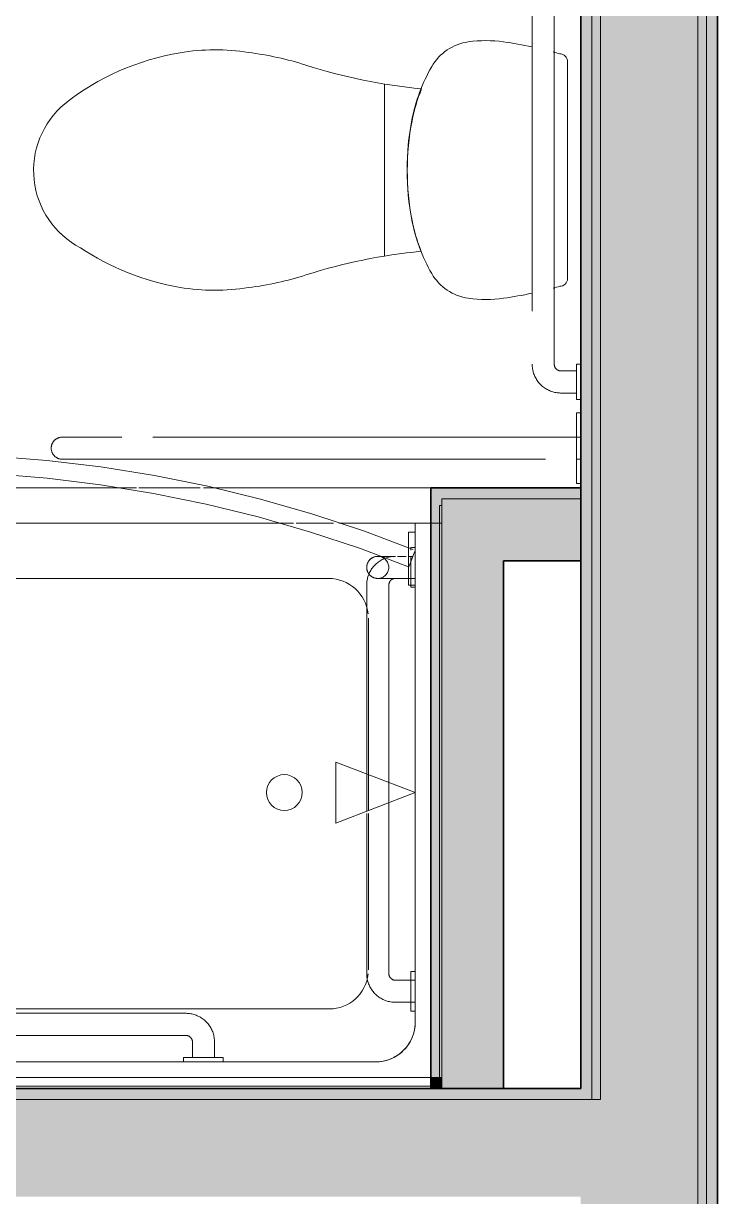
# Model space of a CAD drawing. Header units: inches. Extents: x 6 to 8416, y -388 to 6104.
# Drawn here: x 5416.1 to 5455.4, y 919.6 to 986 of the extents above; entities that cross this region are included whole.
import ezdxf

# ---------------------------------------------------------------- set-up
doc = ezdxf.new("R2010")
doc.units = ezdxf.units.IN
doc.header["$MEASUREMENT"] = 0
doc.linetypes.add('Dash 1_16_', pattern=[48, 24, -24])
doc.linetypes.add('Hidden 1_16_', pattern=[36, 24, -12])
for name, color, linetype, lineweight in [('A-GENM', 13, 'Continuous', 18), ('A-ROOM', 32, 'Continuous', 13), ('A-WALL', 113, 'Continuous', 25), ('A-WALL-PATT', 111, 'Continuous', 35), ('I-WALL', 2, 'Continuous', 25), ('P-SANR-FIXT', 6, 'Continuous', 18), ('Q-SPCQ', 91, 'Continuous', 18)]:
    doc.layers.add(name, color=color, linetype=linetype, lineweight=lineweight)

# ---------------------------------------------------------------- blocks, each defined once
blk = doc.blocks.new('GM BA Shower-Unit-Tub-Prefab-ICC ADA-AM - ICC Type B_ Option A Forward_ 60_W x 32_D-2223642-LEVEL 3 - PLAN Copy 1 Copy 1')
at = {"layer": 'A-GENM'}
blk.add_line((0, -32), (0.625, -32), dxfattribs=at)
blk = doc.blocks.new('PL BA Toilet-Unit-Two Piece-ICC ADA-AM - ICC Type B_ Side Approach_ Swing Up Bar-V221-LEVEL 3 - PLAN Copy 1 Copy 1')
at = {"layer": 'A-GENM', "linetype": 'Hidden 1_16_', "lineweight": 9}
for p, q in [((0, 49.672), (0, 26.078)), ((0, 26.078), (0, 25.178)), ((0, 25.036), (0, 21.566)), ((0, 21.375), (0, 20.776)), ((0, 20.776), (0, 8.501)), ((0, 8.501), (0, 0))]:
    blk.add_line(p, q, dxfattribs=at)
blk = doc.blocks.new('z Nested-Shower Surround-Tub-Prefab - Variable-V225-LEVEL 3 - PLAN Copy 1 Copy 1')
at = {"layer": 'A-GENM'}
for p, q in [((60, 0), (0, 0)), ((0, 0), (0, -0.625)), ((0, -0.625), (0, 0)), ((0, -0.625), (0, -32)), ((0, -29.875), (0, -0.625)), ((0.001, 0), (0.626, 0)), ((0.626, 0), (51.497, 0)), ((56.25, -1.5), (3.75, -1.5)), ((3.75, -1.5), (56.25, -1.5)), ((56.25, -1.5), (3.75, -1.5)), ((1.5, -3.75), (1.5, -5.058)), ((1.5, -29.25), (1.5, -3.75)), ((1.5, -3.75), (1.5, -5.058)), ((53.877, -4.5), (6.371, -4.5)), ((1.5, -5.942), (1.5, -29.058)), ((1.5, -5.942), (1.5, -29.058)), ((4.159, -15.56), (4.159, -6.712)), ((4.159, -17.771), (4.159, -15.729)), ((4.159, -26.623), (4.159, -17.771)), ((53.839, -28.873), (6.409, -28.873)), ((0, -32), (0, -29.875)), ((1.5, -30.75), (1.5, -29.25)), ((1.5, -30), (1.5, -30.75)), ((1.5, -30), (1.5, -30.75)), ((1.5, -30.75), (1.5, -32)), ((1.5, -32), (1.5, -30.75)), ((1.5, -30.75), (1.5, -32)), ((0, -32), (1.5, -32)), ((0.626, -32), (0.125, -32)), ((1.5, -32), (0.626, -32)), ((1.5, -32), (5.826, -32)), ((6.125, -32), (8.252, -32)), ((8.398, -32), (9.275, -32)), ((9.275, -32), (24.125, -32))]:
    blk.add_line(p, q, dxfattribs=at)
at = {"layer": 'A-GENM', "lineweight": 9}
for p, q in [((60, 0), (0, 0)), ((0, 0), (0, -0.625)), ((0, -0.625), (0, 0)), ((0, -0.625), (0, -33)), ((0, -29.875), (0, -0.625)), ((0.001, 0), (0.626, 0)), ((0.125, -0.625), (0.125, -0.125)), ((0.125, -0.125), (59.875, -0.125)), ((0.125, -0.313), (0.125, -0.625)), ((0.125, -33), (0.125, -0.625)), ((0.125, -0.625), (0.125, -29.875)), ((0.626, -0.125), (0.312, -0.125)), ((0.626, 0), (51.497, 0)), ((59.375, -0.125), (0.626, -0.125)), ((0, -32), (0, -29.875)), ((0.125, -29.875), (0.125, -32)), ((0, -33), (0, -32)), ((0.125, -32), (0.125, -33)), ((0, -33), (0.125, -33)), ((0.125, -33), (0, -33))]:
    blk.add_line(p, q, dxfattribs=at)
at = {"layer": 'A-GENM'}
blk.add_circle((8.92, -16.75), 1.016, dxfattribs=at)
for centre, radius, start, end in [((3.75, -3.75), 2.25, 90, 180), ((3.75, -3.75), 2.25, 120, 135), ((3.75, -3.75), 2.25, 120, 135), ((3.75, -3.75), 2.25, 114.97132, 120), ((3.75, -3.75), 2.25, 114.97132, 120), ((3.75, -3.75), 2.25, 110.02868, 114.97132), ((3.75, -3.75), 2.25, 110.02868, 114.97132), ((3.75, -3.75), 2.25, 105, 110.02868), ((3.75, -3.75), 2.25, 105, 110.02868), ((3.75, -3.75), 2.25, 90, 105), ((3.75, -3.75), 2.25, 90, 105), ((3.75, -3.75), 2.25, 150, 155.02868), ((3.75, -3.75), 2.25, 150, 155.02868), ((3.75, -3.75), 2.25, 135, 150), ((3.75, -3.75), 2.25, 135, 150), ((3.75, -3.75), 2.25, 165, 180), ((3.75, -3.75), 2.25, 165, 180), ((3.75, -3.75), 2.25, 159.97132, 165), ((3.75, -3.75), 2.25, 159.97132, 165), ((3.75, -3.75), 2.25, 155.02868, 159.97132), ((3.75, -3.75), 2.25, 155.02868, 159.97132), ((6.371, -6.712), 2.212, 90, 173.90233), ((6.409, -26.623), 2.25, 186.2418, 270)]:
    blk.add_arc(centre, radius, start, end, dxfattribs=at)
blk = doc.blocks.new('z Nested-Shower Grab Bars - Variable-V226-LEVEL 3 - PLAN Copy 1 Copy 1')
at = {"layer": 'A-GENM', "linetype": 'Dash 1_16_', "lineweight": 9}
for p, q in [((10.875, 0), (10.875, -0.25)), ((10.913, 0), (10.875, 0)), ((10.913, 0), (10.875, 0)), ((10.875, 0), (10.875, -0.25)), ((10.913, 0), (10.875, 0)), ((10.913, 0), (10.875, 0)), ((10.875, -0.25), (11.687, -0.25)), ((10.875, -0.25), (11.687, -0.25)), ((10.875, -0.25), (11.687, -0.25)), ((10.875, -0.25), (13.125, -0.25)), ((11.026, 0), (10.913, 0)), ((11.026, 0), (10.913, 0)), ((11.026, 0), (10.913, 0)), ((11.026, 0), (10.913, 0)), ((11.205, 0), (11.026, 0)), ((11.205, 0), (11.026, 0)), ((11.205, 0), (11.026, 0)), ((11.205, 0), (11.026, 0)), ((11.438, 0), (11.205, 0)), ((11.438, 0), (11.205, 0)), ((11.438, 0), (11.205, 0)), ((11.438, 0), (11.205, 0)), ((11.375, -0.25), (11.375, -1.125)), ((11.688, -0.25), (11.375, -0.25)), ((11.688, -0.25), (11.375, -0.25)), ((11.375, -0.25), (11.375, -1.125)), ((12.625, -0.25), (11.375, -0.25)), ((11.688, -0.25), (11.375, -0.25)), ((11.709, 0), (11.438, 0)), ((11.709, 0), (11.438, 0)), ((11.709, 0), (11.438, 0)), ((11.709, 0), (11.438, 0)), ((11.838, -0.25), (11.688, -0.25)), ((11.838, -0.25), (11.688, -0.25)), ((11.838, -0.25), (11.688, -0.25)), ((12, 0), (11.709, 0)), ((12, 0), (11.709, 0)), ((12, 0), (11.709, 0)), ((12, 0), (11.709, 0)), ((12, -0.25), (11.838, -0.25)), ((12.313, -0.25), (11.838, -0.25)), ((12, -0.25), (11.838, -0.25)), ((12.291, 0), (12, 0)), ((12.291, 0), (12, 0)), ((12.291, 0), (12, 0)), ((12.291, 0), (12, 0)), ((12.162, -0.25), (12, -0.25)), ((12.162, -0.25), (12, -0.25)), ((12.313, -0.25), (12.162, -0.25)), ((12.313, -0.25), (12.162, -0.25)), ((12.563, 0), (12.291, 0)), ((12.563, 0), (12.291, 0)), ((12.563, 0), (12.291, 0)), ((12.563, 0), (12.291, 0)), ((12.313, -0.25), (13.125, -0.25)), ((12.313, -0.25), (13.125, -0.25)), ((12.625, -0.25), (12.313, -0.25)), ((12.625, -0.25), (12.313, -0.25)), ((12.313, -0.25), (13.125, -0.25)), ((12.625, -0.25), (12.313, -0.25)), ((12.795, 0), (12.563, 0)), ((12.795, 0), (12.563, 0)), ((12.795, 0), (12.563, 0)), ((12.795, 0), (12.563, 0)), ((12.625, -1.125), (12.625, -0.25)), ((12.625, -1.125), (12.625, -0.25)), ((12.974, 0), (12.795, 0)), ((12.974, 0), (12.795, 0)), ((12.974, 0), (12.795, 0)), ((12.974, 0), (12.795, 0)), ((13.087, 0), (12.974, 0)), ((13.087, 0), (12.974, 0)), ((13.087, 0), (12.974, 0)), ((13.087, 0), (12.974, 0)), ((13.125, 0), (13.087, 0)), ((13.125, 0), (13.087, 0)), ((13.125, 0), (13.087, 0)), ((13.125, 0), (13.087, 0)), ((13.125, -0.25), (13.125, 0)), ((13.125, -0.25), (13.125, 0)), ((35, -1.5), (13, -1.5)), ((35, -1.5), (13, -1.5)), ((0.25, -2.875), (0, -2.875)), ((0, -2.875), (0, -2.913)), ((0, -2.875), (0, -2.913)), ((0, -2.913), (0, -3.026)), ((0, -2.913), (0, -3.026)), ((0, -3.026), (0, -3.205)), ((0, -3.026), (0, -3.205)), ((0, -3.205), (0, -3.438)), ((0, -3.205), (0, -3.438)), ((0.25, -3.438), (0.25, -2.875)), ((0.25, -5.125), (0.25, -2.875)), ((13, -2.75), (35, -2.75)), ((13, -2.75), (35, -2.75)), ((1.125, -3.375), (0, -3.375)), ((0, -3.375), (0, -3.396)), ((0, -3.375), (0, -3.396)), ((0, -3.396), (0, -3.459)), ((0, -3.396), (0, -3.459)), ((0, -3.438), (0, -3.709)), ((0, -3.459), (0, -3.558)), ((0, -3.459), (0, -3.558)), ((0, -3.558), (0, -3.688)), ((0, -3.558), (0, -4.162)), ((0, -3.688), (0, -3.838)), ((0, -3.709), (0, -4)), ((0, -3.838), (0, -4)), ((0, -4), (0, -4.291)), ((0, -4), (0, -4.162)), ((0, -4.162), (0, -4.313)), ((0, -4.162), (0, -4.313)), ((0, -4.22), (0, -4.291)), ((0, -4.291), (0, -4.563)), ((0, -4.313), (0, -4.442)), ((0, -4.313), (0, -4.442)), ((0, -4.442), (0, -4.541)), ((0, -4.442), (0, -4.541)), ((0, -4.541), (0, -4.604)), ((0, -4.541), (0, -4.604)), ((0, -4.563), (0, -4.795)), ((0, -4.563), (0, -4.795)), ((0, -4.604), (0, -4.625)), ((0, -4.604), (0, -4.625)), ((0, -4.625), (1.125, -4.625)), ((0.25, -4.291), (0.25, -4.22)), ((0.25, -5.125), (0.25, -4.563)), ((0, -4.795), (0, -4.974)), ((0, -4.795), (0, -4.974)), ((0, -4.974), (0, -5.087)), ((0, -4.974), (0, -5.087)), ((0, -5.087), (0, -5.125)), ((0, -5.087), (0, -5.125)), ((0, -5.125), (0.25, -5.125)), ((1.5, -5), (1.5, -14.674)), ((2.75, -14.06), (2.75, -5)), ((2.75, -16.306), (2.75, -14.194)), ((1.5, -14.674), (1.5, -15.826)), ((1.5, -15.826), (1.5, -27)), ((2.75, -27), (2.75, -16.306)), ((0.25, -26.875), (0, -26.875)), ((0, -26.875), (0, -26.913)), ((0, -26.875), (0, -26.913)), ((0.25, -26.875), (0, -26.875)), ((0, -26.875), (0, -26.913)), ((0, -26.875), (0, -26.913)), ((0, -26.913), (0, -27.026)), ((0, -26.913), (0, -27.026)), ((0, -26.913), (0, -27.026)), ((0, -26.913), (0, -27.026)), ((0, -27.026), (0, -27.205)), ((0, -27.026), (0, -27.205)), ((0, -27.026), (0, -27.205)), ((0, -27.026), (0, -27.205)), ((0, -27.205), (0, -27.438)), ((0, -27.205), (0, -27.438)), ((0, -27.205), (0, -27.438)), ((0, -27.205), (0, -27.438)), ((0.25, -27.438), (0.25, -26.875)), ((0.25, -27.687), (0.25, -26.875)), ((0.25, -27.687), (0.25, -26.875)), ((0.25, -27.709), (0.25, -26.875)), ((1.125, -27.375), (0, -27.375)), ((0, -27.375), (0, -27.396)), ((0, -27.375), (0, -27.396)), ((0, -27.396), (0, -27.459)), ((0, -27.396), (0, -27.459)), ((0, -27.438), (0, -27.709)), ((0, -27.438), (0, -27.709)), ((0, -27.438), (0, -27.709)), ((0, -27.459), (0, -27.558)), ((0, -27.459), (0, -27.558)), ((0, -27.558), (0, -27.688)), ((0, -27.558), (0, -27.688)), ((0, -27.688), (0, -27.838)), ((0, -27.688), (0, -27.838)), ((0, -27.749), (0, -28)), ((0, -27.749), (0, -28)), ((0, -27.749), (0, -28)), ((0, -27.838), (0, -28)), ((0, -27.838), (0, -28)), ((1.125, -27.375), (0.25, -27.375)), ((0.25, -27.375), (0.25, -27.688)), ((0.25, -27.375), (0.25, -27.688)), ((0.25, -27.688), (0.25, -27.838)), ((0.25, -27.688), (0.25, -27.838)), ((0.25, -27.991), (0.25, -27.749)), ((0.25, -27.838), (0.25, -28)), ((0.25, -27.838), (0.25, -28)), ((1.966, -27.375), (1.987, -27.375)), ((1.987, -27.375), (2.007, -27.375)), ((2.007, -27.375), (2.025, -27.375)), ((2.025, -27.375), (2.042, -27.375)), ((2.042, -27.375), (2.057, -27.375)), ((2.057, -27.375), (2.071, -27.375)), ((2.071, -27.375), (2.083, -27.375)), ((2.083, -27.375), (2.094, -27.375)), ((2.094, -27.375), (2.103, -27.375)), ((2.103, -27.375), (2.11, -27.375)), ((2.11, -27.375), (2.116, -27.375)), ((2.116, -27.375), (2.121, -27.375)), ((2.121, -27.375), (2.124, -27.375)), ((2.124, -27.375), (2.125, -27.375)), ((2.125, -27.375), (2.15, -27.375)), ((2.15, -27.375), (2.175, -27.377)), ((2.175, -27.377), (2.2, -27.379)), ((2.2, -27.379), (2.225, -27.383)), ((2.225, -27.383), (2.249, -27.387)), ((2.249, -27.387), (2.274, -27.393)), ((2.274, -27.393), (2.298, -27.399)), ((2.298, -27.399), (2.322, -27.407)), ((2.322, -27.407), (2.345, -27.415)), ((2.345, -27.415), (2.368, -27.424)), ((2.368, -27.424), (2.391, -27.435)), ((2.391, -27.435), (2.414, -27.446)), ((2.414, -27.446), (2.436, -27.458)), ((2.436, -27.458), (2.457, -27.47)), ((2.456, -27.932), (2.492, -27.878)), ((2.457, -27.47), (2.478, -27.484)), ((2.478, -27.484), (2.498, -27.499)), ((2.492, -27.878), (2.526, -27.823)), ((2.498, -27.499), (2.518, -27.514)), ((2.518, -27.514), (2.537, -27.53)), ((2.526, -27.823), (2.558, -27.766)), ((2.537, -27.53), (2.556, -27.547)), ((2.556, -27.547), (2.573, -27.565)), ((2.558, -27.766), (2.588, -27.708)), ((2.573, -27.565), (2.59, -27.583)), ((2.588, -27.708), (2.615, -27.649)), ((2.59, -27.583), (2.607, -27.602)), ((2.607, -27.602), (2.622, -27.621)), ((2.615, -27.649), (2.64, -27.589)), ((2.622, -27.621), (2.637, -27.642)), ((2.637, -27.642), (2.651, -27.662)), ((2.651, -27.662), (2.664, -27.684)), ((2.664, -27.684), (2.676, -27.705)), ((2.676, -27.705), (2.688, -27.728)), ((2.688, -27.728), (2.698, -27.75)), ((2.698, -27.75), (2.708, -27.774)), ((2.708, -27.774), (2.716, -27.797)), ((2.716, -27.797), (2.724, -27.821)), ((2.724, -27.821), (2.73, -27.845)), ((2.73, -27.845), (2.736, -27.869)), ((2.736, -27.869), (2.741, -27.894)), ((2.741, -27.894), (2.745, -27.918)), ((0, -28), (0, -28.162)), ((0, -28), (0, -28.162)), ((0, -28.113), (0, -28.503)), ((0, -28.113), (0, -28.503)), ((0, -28.113), (0, -28.503)), ((0, -28.162), (0, -28.313)), ((0, -28.162), (0, -28.313)), ((0, -28.313), (0, -28.442)), ((0, -28.313), (0, -28.541)), ((0, -28.442), (0, -28.541)), ((0, -28.541), (0, -28.604)), ((0, -28.541), (0, -28.604)), ((0, -28.563), (0, -28.795)), ((0, -28.563), (0, -28.795)), ((0, -28.563), (0, -28.795)), ((0, -28.563), (0, -28.795)), ((0.25, -28), (0.25, -28.162)), ((0.25, -28), (0.25, -28.313)), ((0.25, -28.291), (0.25, -28.113)), ((0.25, -28.162), (0.25, -28.313)), ((0.25, -28.313), (0.25, -28.442)), ((0.25, -28.313), (0.25, -28.442)), ((0.25, -28.442), (0.25, -28.625)), ((0.25, -28.442), (0.25, -28.625)), ((1.511, -28.578), (1.574, -28.562)), ((1.574, -28.562), (1.636, -28.543)), ((1.636, -28.543), (1.697, -28.521)), ((1.697, -28.521), (1.758, -28.497)), ((1.758, -28.497), (1.817, -28.47)), ((1.817, -28.47), (1.875, -28.441)), ((1.875, -28.441), (1.932, -28.41)), ((1.932, -28.41), (1.988, -28.377)), ((1.988, -28.377), (2.043, -28.341)), ((2.043, -28.341), (2.095, -28.303)), ((2.095, -28.303), (2.147, -28.264)), ((2.147, -28.264), (2.197, -28.222)), ((2.197, -28.222), (2.244, -28.178)), ((2.244, -28.178), (2.291, -28.132)), ((2.291, -28.132), (2.335, -28.085)), ((2.335, -28.085), (2.377, -28.035)), ((2.377, -28.035), (2.418, -27.984)), ((2.403, -28.56), (2.381, -28.57)), ((2.426, -28.548), (2.403, -28.56)), ((2.418, -27.984), (2.456, -27.932)), ((2.447, -28.536), (2.426, -28.548)), ((2.468, -28.522), (2.447, -28.536)), ((2.489, -28.508), (2.468, -28.522)), ((2.509, -28.493), (2.489, -28.508)), ((2.528, -28.477), (2.509, -28.493)), ((2.547, -28.461), (2.528, -28.477)), ((2.565, -28.444), (2.547, -28.461)), ((2.583, -28.426), (2.565, -28.444)), ((2.599, -28.407), (2.583, -28.426)), ((2.615, -28.388), (2.599, -28.407)), ((2.63, -28.368), (2.615, -28.388)), ((2.645, -28.347), (2.63, -28.368)), ((2.658, -28.326), (2.645, -28.347)), ((2.671, -28.305), (2.658, -28.326)), ((2.682, -28.283), (2.671, -28.305)), ((2.693, -28.26), (2.682, -28.283)), ((2.703, -28.237), (2.693, -28.26)), ((2.712, -28.214), (2.703, -28.237)), ((2.72, -28.19), (2.712, -28.214)), ((2.727, -28.166), (2.72, -28.19)), ((2.734, -28.142), (2.727, -28.166)), ((2.739, -28.118), (2.734, -28.142)), ((2.743, -28.093), (2.739, -28.118)), ((2.746, -28.068), (2.743, -28.093)), ((2.745, -27.918), (2.747, -27.943)), ((2.749, -28.043), (2.746, -28.068)), ((2.747, -27.943), (2.749, -27.968)), ((2.749, -27.968), (2.75, -27.993)), ((2.75, -28.018), (2.749, -28.043)), ((2.75, -27.993), (2.75, -28.018)), ((0, -28.604), (0, -28.625)), ((0, -28.604), (0, -28.625)), ((0, -28.974), (0, -29.125)), ((0, -28.974), (0, -29.125)), ((0, -28.974), (0, -29.125)), ((0, -28.974), (0, -29.125)), ((0, -29.125), (0.245, -29.125)), ((0, -29.125), (0.245, -29.125)), ((0.154, -28.625), (0.375, -28.625)), ((0.25, -29.087), (0.25, -28.974)), ((0.25, -29.087), (0.25, -28.974)), ((0.25, -29.087), (0.25, -28.974)), ((0.25, -29.087), (0.25, -28.974)), ((0.25, -29.125), (0.25, -29.087)), ((0.25, -29.125), (0.25, -29.087)), ((0.25, -29.125), (0.25, -29.087)), ((0.25, -29.125), (0.25, -29.087)), ((0.515, -28.625), (1.004, -28.625)), ((0.515, -28.625), (1.004, -28.625)), ((1.125, -28.625), (1.19, -28.624)), ((1.136, -28.625), (1.125, -28.625)), ((1.176, -28.625), (1.136, -28.625)), ((1.216, -28.625), (1.176, -28.625)), ((1.19, -28.624), (1.255, -28.62)), ((1.255, -28.625), (1.216, -28.625)), ((1.255, -28.62), (1.32, -28.613)), ((1.295, -28.625), (1.255, -28.625)), ((1.334, -28.625), (1.295, -28.625)), ((1.32, -28.613), (1.384, -28.604)), ((1.373, -28.625), (1.334, -28.625)), ((1.412, -28.625), (1.373, -28.625)), ((1.45, -28.625), (1.412, -28.625)), ((1.487, -28.625), (1.45, -28.625)), ((1.524, -28.625), (1.487, -28.625)), ((1.561, -28.625), (1.524, -28.625)), ((1.596, -28.625), (1.561, -28.625)), ((1.631, -28.625), (1.596, -28.625)), ((1.665, -28.625), (1.631, -28.625)), ((1.699, -28.625), (1.665, -28.625)), ((1.731, -28.625), (1.699, -28.625)), ((1.762, -28.625), (1.731, -28.625)), ((1.792, -28.625), (1.762, -28.625)), ((1.822, -28.625), (1.792, -28.625)), ((1.85, -28.625), (1.822, -28.625)), ((1.877, -28.625), (1.85, -28.625)), ((1.903, -28.625), (1.877, -28.625)), ((1.927, -28.625), (1.903, -28.625)), ((1.95, -28.625), (1.927, -28.625)), ((2.074, -28.625), (2.061, -28.625)), ((2.086, -28.625), (2.074, -28.625)), ((2.096, -28.625), (2.086, -28.625)), ((2.105, -28.625), (2.096, -28.625)), ((2.112, -28.625), (2.105, -28.625)), ((2.118, -28.625), (2.112, -28.625)), ((2.122, -28.625), (2.118, -28.625)), ((2.124, -28.625), (2.122, -28.625)), ((2.125, -28.625), (2.124, -28.625)), ((2.138, -28.625), (2.125, -28.625)), ((2.163, -28.624), (2.138, -28.625)), ((2.188, -28.622), (2.163, -28.624)), ((2.213, -28.619), (2.188, -28.622)), ((2.238, -28.615), (2.213, -28.619)), ((2.262, -28.61), (2.238, -28.615)), ((2.287, -28.604), (2.262, -28.61)), ((2.311, -28.597), (2.287, -28.604)), ((2.334, -28.589), (2.311, -28.597)), ((2.358, -28.58), (2.334, -28.589)), ((2.381, -28.57), (2.358, -28.58))]:
    blk.add_line(p, q, dxfattribs=at)
at = {"layer": 'A-GENM', "linetype": 'Dash 1_16_', "lineweight": 9, "flags": 128}
for points in [[(11.375, -1.125), (11.376, -1.19), (11.38, -1.255), (11.387, -1.32), (11.396, -1.384), (11.407, -1.448), (11.422, -1.511), (11.438, -1.574), (11.457, -1.636), (11.479, -1.697), (11.503, -1.758), (11.53, -1.817), (11.559, -1.875), (11.59, -1.932), (11.623, -1.988), (11.659, -2.043), (11.697, -2.095), (11.736, -2.147), (11.778, -2.197), (11.822, -2.244), (11.868, -2.291), (11.915, -2.335), (11.965, -2.377), (12.016, -2.418), (12.068, -2.456), (12.122, -2.492), (12.177, -2.526), (12.234, -2.558), (12.292, -2.588), (12.351, -2.615), (12.411, -2.64), (12.472, -2.662), (12.534, -2.682), (12.597, -2.699), (12.66, -2.714), (12.724, -2.726), (12.788, -2.736), (12.853, -2.743), (12.917, -2.748), (12.982, -2.75), (13, -2.75)], [(11.375, -1.125), (11.376, -1.19), (11.38, -1.255), (11.387, -1.32), (11.396, -1.384), (11.407, -1.448), (11.422, -1.511), (11.438, -1.574), (11.457, -1.636), (11.479, -1.697), (11.503, -1.758), (11.53, -1.817), (11.559, -1.875), (11.59, -1.932), (11.623, -1.988), (11.659, -2.043), (11.697, -2.095), (11.736, -2.147), (11.778, -2.197), (11.822, -2.244), (11.868, -2.291), (11.915, -2.335), (11.965, -2.377), (12.016, -2.418), (12.068, -2.456), (12.122, -2.492), (12.177, -2.526), (12.234, -2.558), (12.292, -2.588), (12.351, -2.615), (12.411, -2.64), (12.472, -2.662), (12.534, -2.682), (12.597, -2.699), (12.66, -2.714), (12.724, -2.726), (12.788, -2.736), (12.853, -2.743), (12.917, -2.748), (12.982, -2.75), (13, -2.75)], [(13, -1.5), (12.985, -1.5), (12.97, -1.499), (12.955, -1.497), (12.94, -1.495), (12.925, -1.493), (12.911, -1.489), (12.896, -1.485), (12.882, -1.481), (12.868, -1.476), (12.854, -1.47), (12.84, -1.464), (12.827, -1.458), (12.814, -1.45), (12.801, -1.443), (12.788, -1.435), (12.776, -1.426), (12.764, -1.417), (12.753, -1.407), (12.742, -1.397), (12.731, -1.386), (12.721, -1.375), (12.711, -1.364), (12.702, -1.352), (12.693, -1.34), (12.684, -1.328), (12.677, -1.315), (12.669, -1.302), (12.662, -1.288), (12.656, -1.275), (12.65, -1.261), (12.645, -1.247), (12.641, -1.233), (12.637, -1.218), (12.633, -1.203), (12.63, -1.189), (12.628, -1.174), (12.627, -1.159), (12.625, -1.144), (12.625, -1.129), (12.625, -1.125)], [(13, -1.5), (12.985, -1.5), (12.97, -1.499), (12.955, -1.497), (12.94, -1.495), (12.925, -1.493), (12.911, -1.489), (12.896, -1.485), (12.882, -1.481), (12.868, -1.476), (12.854, -1.47), (12.84, -1.464), (12.827, -1.458), (12.814, -1.45), (12.801, -1.443), (12.788, -1.435), (12.776, -1.426), (12.764, -1.417), (12.753, -1.407), (12.742, -1.397), (12.731, -1.386), (12.721, -1.375), (12.711, -1.364), (12.702, -1.352), (12.693, -1.34), (12.684, -1.328), (12.677, -1.315), (12.669, -1.302), (12.662, -1.288), (12.656, -1.275), (12.65, -1.261), (12.645, -1.247), (12.641, -1.233), (12.637, -1.218), (12.633, -1.203), (12.63, -1.189), (12.628, -1.174), (12.627, -1.159), (12.625, -1.144), (12.625, -1.129), (12.625, -1.125)], [(2.75, -5), (2.749, -4.935), (2.745, -4.87), (2.738, -4.805), (2.729, -4.741), (2.718, -4.677), (2.703, -4.614), (2.687, -4.551), (2.668, -4.489), (2.646, -4.428), (2.622, -4.367), (2.595, -4.308), (2.566, -4.25), (2.535, -4.193), (2.502, -4.137), (2.466, -4.082), (2.428, -4.03), (2.389, -3.978), (2.347, -3.928), (2.303, -3.881), (2.257, -3.834), (2.21, -3.79), (2.16, -3.748), (2.109, -3.707), (2.057, -3.669), (2.003, -3.633), (1.948, -3.599), (1.891, -3.567), (1.833, -3.537), (1.774, -3.51), (1.714, -3.485), (1.653, -3.463), (1.591, -3.443), (1.528, -3.426), (1.465, -3.411), (1.401, -3.399), (1.337, -3.389), (1.272, -3.382), (1.208, -3.377), (1.143, -3.375), (1.125, -3.375)], [(1.125, -4.625), (1.14, -4.625), (1.155, -4.626), (1.17, -4.628), (1.185, -4.63), (1.2, -4.632), (1.214, -4.636), (1.229, -4.64), (1.243, -4.644), (1.257, -4.649), (1.271, -4.655), (1.285, -4.661), (1.298, -4.667), (1.311, -4.675), (1.324, -4.682), (1.337, -4.69), (1.349, -4.699), (1.361, -4.708), (1.372, -4.718), (1.383, -4.728), (1.394, -4.739), (1.404, -4.75), (1.414, -4.761), (1.423, -4.773), (1.432, -4.785), (1.441, -4.797), (1.448, -4.81), (1.456, -4.823), (1.463, -4.837), (1.469, -4.85), (1.475, -4.864), (1.48, -4.878), (1.484, -4.892), (1.488, -4.907), (1.492, -4.922), (1.495, -4.936), (1.497, -4.951), (1.498, -4.966), (1.5, -4.981), (1.5, -4.996), (1.5, -5)], [(1.5, -27), (1.5, -27.015), (1.499, -27.03), (1.497, -27.045), (1.495, -27.06), (1.493, -27.075), (1.489, -27.089), (1.485, -27.104), (1.481, -27.118), (1.476, -27.132), (1.47, -27.146), (1.464, -27.16), (1.458, -27.173), (1.45, -27.186), (1.443, -27.199), (1.435, -27.212), (1.426, -27.224), (1.417, -27.236), (1.407, -27.247), (1.397, -27.258), (1.386, -27.269), (1.375, -27.279), (1.364, -27.289), (1.352, -27.298), (1.34, -27.307), (1.328, -27.316), (1.315, -27.323), (1.302, -27.331), (1.288, -27.338), (1.275, -27.344), (1.261, -27.35), (1.247, -27.355), (1.233, -27.359), (1.218, -27.363), (1.203, -27.367), (1.189, -27.37), (1.174, -27.372), (1.159, -27.373), (1.144, -27.375), (1.129, -27.375), (1.125, -27.375)], [(2.64, -27.589), (2.662, -27.528), (2.682, -27.466), (2.699, -27.403), (2.714, -27.34), (2.726, -27.276), (2.736, -27.212), (2.743, -27.147), (2.748, -27.083), (2.75, -27.018), (2.75, -27)], [(1.125, -27.375), (1.165, -27.375), (1.205, -27.375), (1.245, -27.375), (1.284, -27.375), (1.324, -27.375), (1.363, -27.375), (1.401, -27.375), (1.44, -27.375), (1.477, -27.375), (1.514, -27.375), (1.551, -27.375), (1.587, -27.375), (1.622, -27.375), (1.656, -27.375), (1.69, -27.375), (1.722, -27.375), (1.754, -27.375), (1.784, -27.375), (1.814, -27.375), (1.842, -27.375), (1.87, -27.375), (1.896, -27.375), (1.921, -27.375), (1.944, -27.375), (1.966, -27.375)], [(1.384, -28.604), (1.448, -28.593), (1.511, -28.578)], [(1.993, -28.625), (1.972, -28.625), (1.95, -28.625)], [(2.03, -28.625), (2.012, -28.625), (1.993, -28.625)], [(2.061, -28.625), (2.046, -28.625), (2.03, -28.625)]]:
    blk.add_lwpolyline(points, dxfattribs=at)
at = {"layer": 'A-GENM', "linetype": 'Dash 1_16_', "lineweight": 9}
for start, end in [(90, 270), (270, 90)]:
    blk.add_arc((2.125, -28), 0.625, start, end, dxfattribs=at)
blk = doc.blocks.new('z Nested-Shower Fixtures - Variable-2223649-LEVEL 3 - PLAN Copy 1 Copy 1')
at = {"layer": 'P-SANR-FIXT'}
for p, q in [((4.5, 1.727), (0, 0)), ((4.5, -1.727), (4.5, 1.727)), ((0, 0), (4.5, -1.727))]:
    blk.add_line(p, q, dxfattribs=at)
blk = doc.blocks.new('SE BA Shower Curtain Rod-AM - 1_ Dia__ 76_ AFF-V228-LEVEL 3 - PLAN Copy 1 Copy 1')
at = {"layer": 'Q-SPCQ'}
for p, q in [((0.375, 1.5), (0, 1.5)), ((0, 1.5), (0, -1.5)), ((0, 1.5), (0, 0.75)), ((0.375, 0.75), (0.375, 1.5)), ((0.375, -1.5), (0.375, 1.5)), ((0, 0.75), (0, 0.388)), ((0.375, 0.391), (0.375, 0.75)), ((0, 0.388), (0, 0)), ((0, 0), (0, -0.388)), ((0.235, 0.12), (0.14, -0.12)), ((0.235, 0.12), (0.187, 0)), ((0.28, 0.232), (0.235, 0.12)), ((0.28, 0.232), (0.235, 0.12)), ((0.348, 0.402), (0.28, 0.232)), ((0.318, 0.328), (0.28, 0.232)), ((0.348, 0.402), (0.318, 0.328)), ((0.373, 0.464), (0.348, 0.402)), ((0.366, 0.449), (0.348, 0.402)), ((0.373, 0.464), (0.366, 0.449)), ((0, -0.388), (0, -0.75)), ((0.009, -0.449), (0.002, -0.464)), ((0.009, -0.449), (0.002, -0.464)), ((0.027, -0.402), (0.009, -0.449)), ((0.027, -0.402), (0.009, -0.449)), ((0.057, -0.328), (0.027, -0.402)), ((0.057, -0.328), (0.027, -0.402)), ((0.095, -0.232), (0.057, -0.328)), ((0.095, -0.232), (0.057, -0.328)), ((0.14, -0.12), (0.095, -0.232)), ((0.14, -0.12), (0.095, -0.232)), ((0.128, -0.512), (0.375, -0.604)), ((0.187, 0), (0.14, -0.12)), ((0.375, -0.75), (0.375, -0.521)), ((0, -0.75), (0, -1.5)), ((0.375, -1.5), (0.375, -0.75)), ((0, -1.5), (0.375, -1.5))]:
    blk.add_line(p, q, dxfattribs=at)
at = {"layer": 'Q-SPCQ', "flags": 128}
for points in [[(56.625, 0.464), (53.782, -0.604), (50.896, -1.558), (47.974, -2.395), (45.022, -3.115), (42.042, -3.716), (39.041, -4.198), (36.024, -4.56), (32.994, -4.8), (29.957, -4.919), (26.917, -4.916), (23.881, -4.792), (20.851, -4.547), (17.834, -4.181), (14.834, -3.694), (11.856, -3.088), (8.904, -2.363), (5.984, -1.52), (3.099, -0.562), (0.375, 0.464)], [(0.375, -0.604), (2.885, -1.547), (5.809, -2.513), (8.769, -3.362), (11.761, -4.091), (14.779, -4.7), (17.82, -5.189), (20.877, -5.555), (23.947, -5.798), (27.024, -5.919), (30.103, -5.916), (33.18, -5.791), (36.25, -5.542), (39.306, -5.171), (42.346, -4.678), (45.364, -4.063), (48.354, -3.329), (51.313, -2.475), (54.235, -1.504), (56.625, -0.605)]]:
    blk.add_lwpolyline(points, dxfattribs=at)
blk = doc.blocks.new('z Nested-Toilet-2 Piece - z Nested-Toilet-2 Piece-2223281-LEVEL 3 - PLAN Copy 1 Copy 1')
at = {"layer": 'P-SANR-FIXT'}
for p, q in [((6.142, -0.75), (-6.142, -0.75)), ((-4.871, -11.127), (4.871, -11.127))]:
    blk.add_line(p, q, dxfattribs=at)
for centre, radius, start, end in [((15.604, -7.568), 23.085, 163.96347, 164.9127), ((-6.142, -1.191), 0.441, 90, 180), ((6.142, -1.191), 0.441, 360, 90), ((-15.604, -7.568), 23.085, 15.0873, 16.03653), ((15.604, -7.568), 23.085, 168, 172.03653), ((-15.604, -7.568), 23.085, 7.96347, 12), ((-0.11, -5.37), 7.218, 172.03653, 187.96347), ((0.11, -5.37), 7.218, 352.03653, 7.96347), ((-4.438, -5.975), 2.848, 187.96347, 240.03653), ((4.438, -5.975), 2.848, 299.96347, 352.03653), ((-1.009, -0.027), 9.713, 240.03653, 259.16223), ((1.009, -0.027), 9.713, 280.83777, 299.96347), ((-35.243, -6.16), 30.776, 342.20163, 354.66929), ((-0.935, -0.044), 9.694, 247.78695, 259.00274), ((1.014, -0.023), 9.709, 280.88948, 291.6938), ((35.243, -6.16), 30.776, 185.37772, 197.79837), ((0, 4.969), 14.81, 258.96223, 281.03777), ((0.023, 4.972), 14.801, 259.06665, 281.00376), ((10.95, -20.977), 17.735, 162.23796, 173.05026), ((-10.95, -20.977), 17.735, 6.94974, 17.76204), ((5.191, -20.738), 11.999, 170.85857, 189.41128), ((-5.191, -20.738), 11.999, 350.58872, 9.14143), ((7.716, -20.256), 14.569, 189.65703, 218.04413), ((-7.716, -20.256), 14.569, 326.24483, 350.34297), ((0.025, -26.068), 4.932, 219.93666, 332.42756)]:
    blk.add_arc(centre, radius, start, end, dxfattribs=at)
blk = doc.blocks.new('z Nested-Toilet Grab Bars - z Nested-Toilet Grab Bars-V229-LEVEL 3 - PLAN Copy 1 Copy 1')
at = {"layer": 'A-GENM', "linetype": 'Dash 1_16_', "lineweight": 9}
for p, q in [((-43, 0), (-43, -0.25)), ((-41, -0.25), (-41, 0)), ((-7, 0), (-7, -0.25)), ((-5, -0.25), (-5, 0)), ((-4.25, 0), (-4.25, -0.25)), ((-4.25, 0), (-4.25, -0.25)), ((-2.875, 0), (-2.875, -0.25)), ((-2.875, 0), (-2.875, -0.25)), ((-1.625, -0.25), (-1.625, 0)), ((-1.625, -0.25), (-1.625, 0)), ((-0.25, 0), (-0.25, -0.25)), ((-0.25, -0.25), (-0.25, 0)), ((-43, -0.25), (-42.901, -0.25)), ((-43, -0.25), (-42.901, -0.25)), ((-42.901, -0.25), (-42.623, -0.25)), ((-42.901, -0.25), (-41.099, -0.25)), ((-42.625, -0.25), (-42.625, -0.75)), ((-42.563, -0.25), (-42.625, -0.25)), ((-42.563, -0.25), (-42.625, -0.25)), ((-42.623, -0.25), (-42.223, -0.25)), ((-42.39, -0.25), (-42.563, -0.25)), ((-42.39, -0.25), (-42.563, -0.25)), ((-41.437, -0.25), (-42.39, -0.25)), ((-42.139, -0.25), (-42.39, -0.25)), ((-42.223, -0.25), (-41.777, -0.25)), ((-41.861, -0.25), (-42.139, -0.25)), ((-41.61, -0.25), (-41.861, -0.25)), ((-41.777, -0.25), (-41.377, -0.25)), ((-41.437, -0.25), (-41.61, -0.25)), ((-41.375, -0.25), (-41.437, -0.25)), ((-41.375, -0.25), (-41.437, -0.25)), ((-41.377, -0.25), (-41.099, -0.25)), ((-41.375, -0.75), (-41.375, -0.25)), ((-41.099, -0.25), (-41, -0.25)), ((-41.099, -0.25), (-41, -0.25)), ((-7, -0.25), (-5, -0.25)), ((-7, -0.25), (-5, -0.25)), ((-6.625, -0.25), (-6.625, -1.125)), ((-5.375, -0.25), (-6.625, -0.25)), ((-5.375, -0.25), (-6.625, -0.25)), ((-5.375, -1.125), (-5.375, -0.25)), ((-0.25, -0.25), (-4.25, -0.25)), ((-4.25, -0.25), (-2.854, -0.25)), ((-2.875, -0.25), (-2.875, -26)), ((-2.875, -0.25), (-2.875, -26)), ((-1.647, -0.25), (-0.25, -0.25)), ((-1.625, -26), (-1.625, -0.25)), ((-1.625, -26), (-1.625, -0.25)), ((-42.625, -0.75), (-42.625, -1.125)), ((-42.625, -1.125), (-42.624, -1.19)), ((-42.624, -1.19), (-42.62, -1.255)), ((-42.62, -1.255), (-42.613, -1.32)), ((-42.613, -1.32), (-42.604, -1.384)), ((-41.375, -1.125), (-41.375, -0.75)), ((-41.375, -1.129), (-41.375, -1.125)), ((-41.375, -1.144), (-41.375, -1.129)), ((-41.373, -1.159), (-41.375, -1.144)), ((-41.372, -1.174), (-41.373, -1.159)), ((-41.37, -1.189), (-41.372, -1.174)), ((-41.367, -1.203), (-41.37, -1.189)), ((-41.363, -1.218), (-41.367, -1.203)), ((-41.359, -1.233), (-41.363, -1.218)), ((-41.355, -1.247), (-41.359, -1.233)), ((-41.35, -1.261), (-41.355, -1.247)), ((-41.344, -1.275), (-41.35, -1.261)), ((-41.338, -1.288), (-41.344, -1.275)), ((-41.331, -1.302), (-41.338, -1.288)), ((-41.323, -1.315), (-41.331, -1.302)), ((-41.316, -1.328), (-41.323, -1.315)), ((-41.307, -1.34), (-41.316, -1.328)), ((-42.604, -1.384), (-42.593, -1.448)), ((-42.593, -1.448), (-42.578, -1.511)), ((-42.578, -1.511), (-42.562, -1.574)), ((-42.562, -1.574), (-42.543, -1.636)), ((-42.543, -1.636), (-42.521, -1.697)), ((-42.521, -1.697), (-42.497, -1.758)), ((-42.497, -1.758), (-42.47, -1.817)), ((-42.47, -1.817), (-42.441, -1.875)), ((-42.441, -1.875), (-42.41, -1.932)), ((-42.41, -1.932), (-42.377, -1.988)), ((-42.377, -1.988), (-42.341, -2.043)), ((-41.298, -1.352), (-41.307, -1.34)), ((-41.289, -1.364), (-41.298, -1.352)), ((-41.279, -1.375), (-41.289, -1.364)), ((-41.269, -1.386), (-41.279, -1.375)), ((-41.258, -1.397), (-41.269, -1.386)), ((-41.247, -1.407), (-41.258, -1.397)), ((-41.236, -1.417), (-41.247, -1.407)), ((-41.224, -1.426), (-41.236, -1.417)), ((-41.212, -1.435), (-41.224, -1.426)), ((-41.199, -1.443), (-41.212, -1.435)), ((-41.186, -1.45), (-41.199, -1.443)), ((-41.173, -1.458), (-41.186, -1.45)), ((-41.16, -1.464), (-41.173, -1.458)), ((-41.146, -1.47), (-41.16, -1.464)), ((-41.132, -1.476), (-41.146, -1.47)), ((-41.118, -1.481), (-41.132, -1.476)), ((-41.104, -1.485), (-41.118, -1.481)), ((-41.089, -1.489), (-41.104, -1.485)), ((-41.075, -1.493), (-41.089, -1.489)), ((-41.06, -1.495), (-41.075, -1.493)), ((-41.045, -1.497), (-41.06, -1.495)), ((-41.03, -1.499), (-41.045, -1.497)), ((-41.015, -1.5), (-41.03, -1.499)), ((-41, -1.5), (-41.015, -1.5)), ((-34, -1.5), (-41, -1.5)), ((-7, -1.5), (-34, -1.5)), ((-42.341, -2.043), (-42.303, -2.095)), ((-42.303, -2.095), (-42.264, -2.147)), ((-42.264, -2.147), (-42.222, -2.197)), ((-42.222, -2.197), (-42.178, -2.244)), ((-42.178, -2.244), (-42.132, -2.291)), ((-42.132, -2.291), (-42.085, -2.335)), ((-42.085, -2.335), (-42.035, -2.377)), ((-42.035, -2.377), (-41.984, -2.418)), ((-41.984, -2.418), (-41.932, -2.456)), ((-41.932, -2.456), (-41.878, -2.492)), ((-41.878, -2.492), (-41.823, -2.526)), ((-41.823, -2.526), (-41.766, -2.558)), ((-41.766, -2.558), (-41.708, -2.588)), ((-41.708, -2.588), (-41.649, -2.615)), ((-41.649, -2.615), (-41.589, -2.64)), ((-41.589, -2.64), (-41.528, -2.662)), ((-41.528, -2.662), (-41.466, -2.682)), ((-41.466, -2.682), (-41.403, -2.699)), ((-41.403, -2.699), (-41.34, -2.714)), ((-41.34, -2.714), (-41.276, -2.726)), ((-41.276, -2.726), (-41.212, -2.736)), ((-41.212, -2.736), (-41.147, -2.743)), ((-41.147, -2.743), (-41.083, -2.748)), ((-41.083, -2.748), (-41.018, -2.75)), ((-41.018, -2.75), (-41, -2.75)), ((-41, -2.75), (-34, -2.75)), ((-34, -2.75), (-7, -2.75))]:
    blk.add_line(p, q, dxfattribs=at)
at = {"layer": 'A-GENM', "linetype": 'Dash 1_16_', "lineweight": 9, "flags": 128}
for points in [[(-6.625, -1.125), (-6.625, -1.14), (-6.626, -1.155), (-6.628, -1.17), (-6.63, -1.185), (-6.632, -1.2), (-6.636, -1.214), (-6.64, -1.229), (-6.644, -1.243), (-6.649, -1.257), (-6.655, -1.271), (-6.661, -1.285), (-6.667, -1.298), (-6.675, -1.311), (-6.682, -1.324), (-6.69, -1.337), (-6.699, -1.349), (-6.708, -1.361), (-6.718, -1.372), (-6.728, -1.383), (-6.739, -1.394), (-6.75, -1.404), (-6.761, -1.414), (-6.773, -1.423), (-6.785, -1.432), (-6.797, -1.441), (-6.81, -1.448), (-6.823, -1.456), (-6.837, -1.463), (-6.85, -1.469), (-6.864, -1.475), (-6.878, -1.48), (-6.892, -1.484), (-6.907, -1.488), (-6.922, -1.492), (-6.936, -1.495), (-6.951, -1.497), (-6.966, -1.498), (-6.981, -1.5), (-6.996, -1.5), (-7, -1.5)], [(-7, -2.75), (-6.935, -2.749), (-6.87, -2.745), (-6.805, -2.738), (-6.741, -2.729), (-6.677, -2.718), (-6.614, -2.703), (-6.551, -2.687), (-6.489, -2.668), (-6.428, -2.646), (-6.367, -2.622), (-6.308, -2.595), (-6.25, -2.566), (-6.193, -2.535), (-6.137, -2.502), (-6.082, -2.466), (-6.03, -2.428), (-5.978, -2.389), (-5.928, -2.347), (-5.881, -2.303), (-5.834, -2.257), (-5.79, -2.21), (-5.748, -2.16), (-5.707, -2.109), (-5.669, -2.057), (-5.633, -2.003), (-5.599, -1.948), (-5.567, -1.891), (-5.537, -1.833), (-5.51, -1.774), (-5.485, -1.714), (-5.463, -1.653), (-5.443, -1.591), (-5.426, -1.528), (-5.411, -1.465), (-5.399, -1.401), (-5.389, -1.337), (-5.382, -1.272), (-5.377, -1.208), (-5.375, -1.143), (-5.375, -1.125)], [(-2.875, -29.375), (-2.875, -29.372), (-2.875, -29.364), (-2.875, -29.351), (-2.875, -29.332), (-2.875, -29.308), (-2.875, -29.278), (-2.875, -29.244), (-2.875, -29.204), (-2.875, -29.159), (-2.875, -29.109), (-2.875, -29.054), (-2.875, -28.994), (-2.875, -28.929), (-2.875, -28.859), (-2.875, -28.786), (-2.875, -28.707), (-2.875, -28.624), (-2.875, -28.537), (-2.875, -28.446), (-2.875, -28.351), (-2.875, -28.253), (-2.875, -28.15), (-2.875, -28.045), (-2.875, -27.936), (-2.875, -27.824), (-2.875, -27.708), (-2.875, -27.591), (-2.875, -27.47), (-2.875, -27.348), (-2.875, -27.223), (-2.875, -27.096), (-2.875, -26.968), (-2.875, -26.838), (-2.875, -26.706), (-2.875, -26.574), (-2.875, -26.44), (-2.875, -26.306), (-2.875, -26.171), (-2.875, -26.036), (-2.875, -26)], [(-2.875, -26), (-2.875, -26.135), (-2.875, -26.27), (-2.875, -26.404), (-2.875, -26.538), (-2.875, -26.671), (-2.875, -26.802), (-2.875, -26.933), (-2.875, -27.062), (-2.875, -27.189), (-2.875, -27.314), (-2.875, -27.438), (-2.875, -27.559), (-2.875, -27.677), (-2.875, -27.793), (-2.875, -27.906), (-2.875, -28.016), (-2.875, -28.122), (-2.875, -28.225), (-2.875, -28.325), (-2.875, -28.421), (-2.875, -28.513), (-2.875, -28.601), (-2.875, -28.685), (-2.875, -28.765), (-2.875, -28.84), (-2.875, -28.911), (-2.875, -28.977), (-2.875, -29.038), (-2.875, -29.094), (-2.875, -29.146), (-2.875, -29.192), (-2.875, -29.233), (-2.875, -29.269), (-2.875, -29.3), (-2.875, -29.326), (-2.875, -29.346), (-2.875, -29.361), (-2.875, -29.371), (-2.875, -29.375)], [(-1.625, -29.375), (-1.625, -29.372), (-1.625, -29.364), (-1.625, -29.351), (-1.625, -29.332), (-1.625, -29.308), (-1.625, -29.278), (-1.625, -29.244), (-1.625, -29.204), (-1.625, -29.159), (-1.625, -29.109), (-1.625, -29.054), (-1.625, -28.994), (-1.625, -28.929), (-1.625, -28.859), (-1.625, -28.786), (-1.625, -28.707), (-1.625, -28.624), (-1.625, -28.537), (-1.625, -28.446), (-1.625, -28.351), (-1.625, -28.253), (-1.625, -28.15), (-1.625, -28.045), (-1.625, -27.936), (-1.625, -27.824), (-1.625, -27.708), (-1.625, -27.591), (-1.625, -27.47), (-1.625, -27.348), (-1.625, -27.223), (-1.625, -27.096), (-1.625, -26.968), (-1.625, -26.838), (-1.625, -26.706), (-1.625, -26.574), (-1.625, -26.44), (-1.625, -26.306), (-1.625, -26.171), (-1.625, -26.036), (-1.625, -26)], [(-1.625, -26), (-1.625, -26.135), (-1.625, -26.27), (-1.625, -26.404), (-1.625, -26.538), (-1.625, -26.671), (-1.625, -26.802), (-1.625, -26.933), (-1.625, -27.062), (-1.625, -27.189), (-1.625, -27.314), (-1.625, -27.438), (-1.625, -27.559), (-1.625, -27.677), (-1.625, -27.793), (-1.625, -27.906), (-1.625, -28.016), (-1.625, -28.122), (-1.625, -28.225), (-1.625, -28.325), (-1.625, -28.421), (-1.625, -28.513), (-1.625, -28.601), (-1.625, -28.685), (-1.625, -28.765), (-1.625, -28.84), (-1.625, -28.911), (-1.625, -28.977), (-1.625, -29.038), (-1.625, -29.094), (-1.625, -29.146), (-1.625, -29.192), (-1.625, -29.233), (-1.625, -29.269), (-1.625, -29.3), (-1.625, -29.326), (-1.625, -29.346), (-1.625, -29.361), (-1.625, -29.371), (-1.625, -29.375)], [(-2.25, -30), (-2.275, -30), (-2.3, -29.998), (-2.325, -29.996), (-2.35, -29.992), (-2.374, -29.988), (-2.399, -29.982), (-2.423, -29.976), (-2.447, -29.968), (-2.47, -29.96), (-2.493, -29.951), (-2.516, -29.94), (-2.539, -29.929), (-2.561, -29.917), (-2.582, -29.905), (-2.603, -29.891), (-2.623, -29.876), (-2.643, -29.861), (-2.662, -29.845), (-2.681, -29.828), (-2.698, -29.81), (-2.715, -29.792), (-2.732, -29.773), (-2.747, -29.754), (-2.762, -29.733), (-2.776, -29.713), (-2.789, -29.691), (-2.801, -29.67), (-2.813, -29.647), (-2.823, -29.625), (-2.833, -29.601), (-2.841, -29.578), (-2.849, -29.554), (-2.855, -29.53), (-2.861, -29.506), (-2.866, -29.481), (-2.87, -29.457), (-2.872, -29.432), (-2.874, -29.407), (-2.875, -29.382), (-2.875, -29.375)], [(-1.625, -29.375), (-1.625, -29.4), (-1.627, -29.425), (-1.629, -29.45), (-1.633, -29.475), (-1.637, -29.499), (-1.643, -29.524), (-1.649, -29.548), (-1.657, -29.572), (-1.665, -29.595), (-1.674, -29.618), (-1.685, -29.641), (-1.696, -29.664), (-1.708, -29.686), (-1.72, -29.707), (-1.734, -29.728), (-1.749, -29.748), (-1.764, -29.768), (-1.78, -29.787), (-1.797, -29.806), (-1.815, -29.823), (-1.833, -29.84), (-1.852, -29.857), (-1.871, -29.872), (-1.892, -29.887), (-1.912, -29.901), (-1.934, -29.914), (-1.955, -29.926), (-1.978, -29.938), (-2, -29.948), (-2.024, -29.958), (-2.047, -29.966), (-2.071, -29.974), (-2.095, -29.98), (-2.119, -29.986), (-2.144, -29.991), (-2.168, -29.995), (-2.193, -29.997), (-2.218, -29.999), (-2.243, -30), (-2.25, -30)]]:
    blk.add_lwpolyline(points, dxfattribs=at)
blk = doc.blocks.new('z Nested-Shower Extra Gyp Layer - Variable-2223652-LEVEL 3 - PLAN Copy 1 Copy 1')
at = {"layer": 'A-GENM', "lineweight": 9}
for p, q in [((60, 0), (0, 0)), ((0, 0), (60, 0)), ((0, 0), (0, -0.625)), ((0, 0), (0, -0.625)), ((60, -0.625), (0, -0.625)), ((0, -0.625), (60, -0.625))]:
    blk.add_line(p, q, dxfattribs=at)

msp = doc.modelspace()

# ---------------------------------------------------------------- hatches: boundary and pattern name
at = {"layer": 'A-WALL-PATT'}
for points in [[(5448.29033733, 926.18577679), (5448.16533733, 1251.68577679), (5447.66533733, 1251.68577679), (5447.66533733, 926.18577679)], [(5448.29033733, 926.18577679), (5448.79033733, 926.18577679), (5448.79033733, 1251.68577679), (5448.29033733, 1251.68577679), (5448.29033733, 941.24581081)], [(5439.79033733, 925.06077679), (5448.29033733, 925.06077679), (5448.29033733, 925.68577679), (5398.91708991, 925.68577679), (5398.91708991, 925.06077679), (5438.90678685, 925.06077679)]]:
    msp.add_hatch(color=10, dxfattribs=at).paths.add_polyline_path(points)
at = {"layer": 'A-WALL-PATT', "lineweight": 25}
for points in [[(5454.79033733, 926.18577679), (5455.41533733, 926.18577679), (5455.41533733, 1251.68577679), (5454.79033733, 1251.68577679), (5454.79033733, 941.24581081)], [(5455.41533733, 918.56077679), (5455.41533733, 926.18577679), (5454.79033733, 926.18577679), (5454.79033733, 918.56077679)]]:
    msp.add_hatch(color=10, dxfattribs=at).paths.add_polyline_path(points)
at = {"layer": 'A-WALL-PATT', "lineweight": 25, "transparency": 33554560}
for points in [[(5447.66533733, 959.06077679), (5447.66533733, 959.68577679), (5439.16454356, 959.68577679), (5439.16454356, 959.06077679), (5439.78954356, 959.06077679)], [(5439.77646824, 926.31077679), (5439.78954356, 926.31077679), (5439.78954356, 959.06077679), (5439.16454356, 959.06077679), (5439.16454356, 926.31077679)], [(5439.78954356, 925.68577679), (5439.77646824, 926.31077679), (5439.16454356, 926.31077679), (5439.16454356, 925.68577679)]]:
    msp.add_hatch(color=10, dxfattribs=at).paths.add_polyline_path(points)
at = {"layer": 'A-WALL-PATT'}
h = msp.add_hatch(color=10, dxfattribs=at)
h.paths.add_polyline_path([(5447.66533733, 918.56077679), (5448.29033733, 918.56077679), (5448.29033733, 919.56077679), (5447.66533733, 919.56077679)])
h.paths.add_polyline_path([(5448.29033733, 925.68577679), (5448.29033733, 926.18577679), (5447.66533733, 926.18577679), (5447.66533733, 925.68577679)])
h = msp.add_hatch(color=10, dxfattribs=at)
h.paths.add_polyline_path([(5448.79033733, 918.56077679), (5448.79033733, 919.56077679), (5448.29033733, 919.56077679), (5448.29033733, 918.56077679)])
h.paths.add_polyline_path([(5448.29033733, 925.06077679), (5448.79033733, 925.06077679), (5448.79033733, 926.18577679), (5448.29033733, 926.18577679), (5448.29033733, 925.68577679)])
at = {"layer": 'I-WALL'}
for points in [[(5448.79033733, 926.18577679), (5454.29033733, 926.18577679), (5454.29033733, 1251.68577679), (5448.79033733, 1251.68577679), (5448.79033733, 941.24581081)], [(5454.79033733, 926.18577679), (5454.79033733, 1251.68577679), (5454.29033733, 1251.68577679), (5454.29033733, 926.18577679)], [(5454.29033733, 918.56077679), (5454.29033733, 926.18577679), (5448.79033733, 926.18577679), (5448.79033733, 918.56077679), (5454.16533733, 918.56077679)], [(5454.79033733, 918.56077679), (5454.79033733, 926.18577679), (5454.29033733, 926.18577679), (5454.29033733, 918.56077679)], [(5448.29033733, 919.56077679), (5448.79033733, 919.56077679), (5448.79033733, 925.06077679), (5398.91708991, 925.06077679), (5398.91708991, 919.56077679), (5447.66533733, 919.56077679)]]:
    msp.add_hatch(color=10, dxfattribs=at).paths.add_polyline_path(points)
at = {"layer": 'I-WALL', "transparency": 33554560}
for points in [[(5447.66533733, 955.56077679), (5447.66533733, 959.06077679), (5439.78954356, 959.06077679), (5439.78954356, 955.56077679), (5443.28954356, 955.56077679)], [(5443.28954356, 925.68577679), (5443.28954356, 955.56077679), (5439.78954356, 955.56077679), (5439.79033733, 925.68577679)]]:
    msp.add_hatch(color=10, dxfattribs=at).paths.add_polyline_path(points)

# ---------------------------------------------------------------- linework, layer by layer
at = {"layer": 'A-ROOM', "lineweight": 9, "flags": 128}
msp.add_lwpolyline([(5455.41533733, 1377.93577679), (5455.41533733, 1251.68577679), (5455.41533733, 928.64727679), (5455.41533733, 926.18577679), (5455.41533733, 918.56077679), (5455.41533733, 915.56077679), (5455.41533733, 886.68577679), (5455.41533733, 842.93577679), (5455.41533733, 499.68577679), (5455.41533733, 467.24858278), (5455.41533733, 467.18577679), (5455.41533733, 463.56077679), (5455.41533733, 330.93577679), (5363.97814332, 330.93577679), (5360.29033733, 330.93577679), (5014.66533733, 330.93577679), (4977.79033733, 330.93577679), (4977.79033733, 336.31077679), (4947.54033733, 336.31077679), (4848.04033733, 336.31077679), (4848.04033733, 269.18577679)], dxfattribs=at)
msp.add_lwpolyline([(5163.04033733, 1375.81077679), (5163.04033733, 924.18577679), (5290.91533733, 924.18577679), (5373.66533733, 924.18577679), (5373.66533733, 962.06077679), (5380.41533733, 962.06077679), (5380.41533733, 925.68577679), (5398.85428391, 925.68577679), (5398.91708991, 925.68577679), (5447.66533733, 925.68577679), (5447.66533733, 1251.68577679), (5448.16533733, 1251.68577679), (5448.16533733, 1375.31077679), (5184.79033733, 1375.31077679), (5184.79033733, 1375.81077679), (5183.57883733, 1375.81077679)], close=True, dxfattribs=at)
at = {"layer": 'A-WALL', "lineweight": 9}
for p, q in [((5448.79033733, 1255.68577679), (5448.79033733, 925.06077679)), ((5454.29033733, 1255.68577679), (5454.29033733, 918.56077679)), ((5454.79033733, 1255.68577679), (5454.79033733, 679.43577679)), ((5448.29033733, 1251.68577679), (5448.29033733, 925.06077679)), ((5439.78954356, 959.06077679), (5447.66533733, 959.06077679)), ((5439.78954356, 925.68577679), (5439.78954356, 959.06077679)), ((5448.79033733, 925.06077679), (5373.66533733, 925.06077679))]:
    msp.add_line(p, q, dxfattribs=at)
at = {"layer": 'I-WALL', "lineweight": 35}
for p, q in [((5455.41533733, 679.43577679), (5455.41533733, 1255.68577679)), ((5447.66533733, 1251.68577679), (5447.66533733, 925.68577679)), ((5447.66533733, 959.68577679), (5439.16454356, 959.68577679)), ((5439.16454356, 959.68577679), (5439.16454356, 925.68577679)), ((5443.28954356, 955.56077679), (5447.66533733, 955.56077679)), ((5443.28954356, 925.68577679), (5443.28954356, 955.56077679)), ((5447.66533733, 925.68577679), (5373.66533733, 925.68577679))]:
    msp.add_line(p, q, dxfattribs=at)

# ---------------------------------------------------------------- block references
at = {"layer": 'A-GENM', "linetype": 'Dash 1_16_', "lineweight": 9}
for name, p, rotation in [('z Nested-Toilet Grab Bars - z Nested-Toilet Grab Bars-V229-LEVEL 3 - PLAN Copy 1 Copy 1', (5447.66533733, 959.68577679), 270.000000000001), ('z Nested-Shower Grab Bars - Variable-V226-LEVEL 3 - PLAN Copy 1 Copy 1', (5438.29033733, 927.18577679), 180)]:
    msp.add_blockref(name, p, dxfattribs=dict(at, rotation=rotation))
at = {"layer": 'A-GENM', "lineweight": 9, "rotation": 180}
msp.add_blockref('z Nested-Shower Surround-Tub-Prefab - Variable-V225-LEVEL 3 - PLAN Copy 1 Copy 1', (5439.79033733, 925.68577679), dxfattribs=at)
at = {"layer": 'A-GENM', "rotation": 180}
for name in ['GM BA Shower-Unit-Tub-Prefab-ICC ADA-AM - ICC Type B_ Option A Forward_ 60_W x 32_D-2223642-LEVEL 3 - PLAN Copy 1 Copy 1', 'z Nested-Shower Extra Gyp Layer - Variable-2223652-LEVEL 3 - PLAN Copy 1 Copy 1']:
    msp.add_blockref(name, (5439.79033733, 925.68577679), dxfattribs=at)
at = {"layer": 'P-SANR-FIXT'}
for name, p, rotation in [('PL BA Toilet-Unit-Two Piece-ICC ADA-AM - ICC Type B_ Side Approach_ Swing Up Bar-V221-LEVEL 3 - PLAN Copy 1 Copy 1', (5447.66533733, 959.68577679), 90.0000000000012), ('z Nested-Toilet-2 Piece - z Nested-Toilet-2 Piece-2223281-LEVEL 3 - PLAN Copy 1 Copy 1', (5447.66533733, 977.68577679), 270.0000000000014), ('z Nested-Shower Fixtures - Variable-2223649-LEVEL 3 - PLAN Copy 1 Copy 1', (5438.29033733, 942.43577679), 180)]:
    msp.add_blockref(name, p, dxfattribs=dict(at, rotation=rotation))
at = {"layer": 'Q-SPCQ', "rotation": 180}
msp.add_blockref('SE BA Shower Curtain Rod-AM - 1_ Dia__ 76_ AFF-V228-LEVEL 3 - PLAN Copy 1 Copy 1', (5438.29033733, 955.68577679), dxfattribs=at)

doc.saveas('drawing.dxf')
